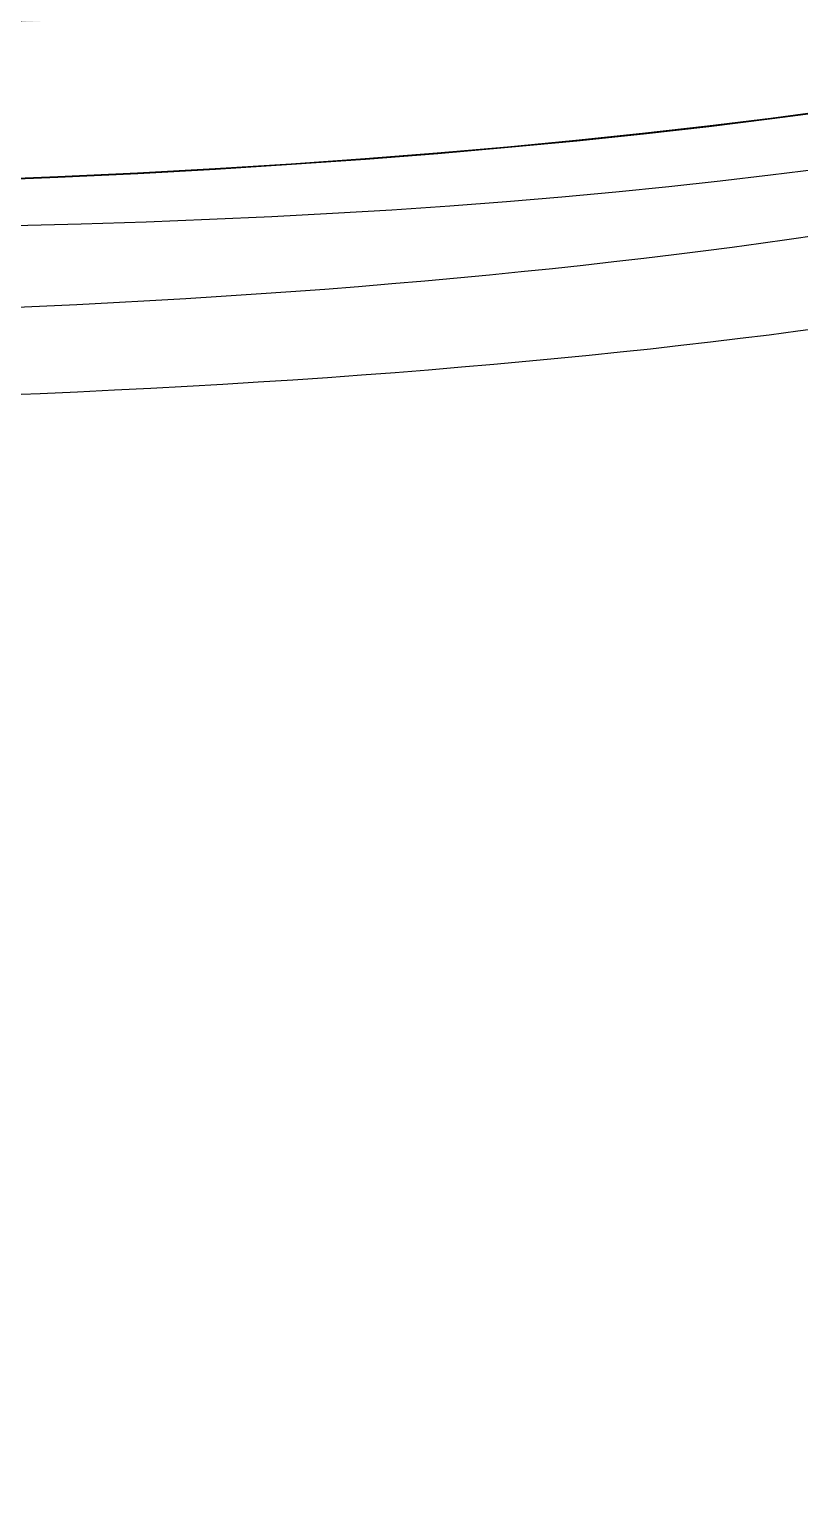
# Model space of a CAD drawing. Header units: millimetres. Extents: x 1111 to 1333, y -447 to -319.
# Drawn here: x 1281.1553 to 1281.2238, y -442.0168 to -441.8849 of the extents above; entities that cross this region are included whole.
import ezdxf

# ---------------------------------------------------------------- set-up
doc = ezdxf.new("R2010")
doc.units = ezdxf.units.MM

# ---------------------------------------------------------------- blocks, each defined once
blk = doc.blocks.new('scanne')
at = {"transparency": 33554559}
h = blk.add_hatch(color=256, dxfattribs=at)
h.paths.add_polyline_path([(0.3979454049256219, 0.4791329644069721, 0.000348593503615), (1.12273494491842, 0.4778556414512423)], flags=0)
h.paths.add_polyline_path([(1.122734944931153, 0.4778556414512423, 0.0003490594145766), (1.847615722274667, 0.4791329644067446)], flags=0)
h.paths.add_polyline_path([(2.39887181502695, 0.8779770573146379), (2.212337044821879, 0.8779770573146379)], flags=0)
h.paths.add_polyline_path([(2.201206087637046, 0.8731870962308221), (2.172420702457429, 0.8426225826488007)], flags=0)
h.paths.add_polyline_path([(2.163160111029128, 0.8423488705866475), (2.129493527411568, 0.8734608082927479)], flags=0)
h.paths.add_polyline_path([(2.118225714195659, 0.8779770573146379), (1.932101512083363, 0.8779770573146379)], flags=0)
h.paths.add_polyline_path([(1.932101512083363, 0.8779770573146379, 0.3081533001647686), (1.925076235826736, 0.8731870962310495)], flags=0)
h.paths.add_polyline_path([(1.925076235827646, 0.8731870962308221), (1.924346336995995, 0.8669829561604274)], flags=0)
h.paths.add_polyline_path([(1.122734944960257, 0.7356011664344351, 0.0084323488305773), (1.692694695249656, 0.7471883103894471)], flags=0)
h.paths.add_polyline_path([(0.5529576693777472, 0.7471883103892197, 0.008435613470143), (1.122734944959347, 0.7356011664344351)], flags=0)
h.paths.add_polyline_path([(0.3212147902770539, 0.8669829561604274), (0.3205305101221256, 0.8731870962308221)], flags=0)
h.paths.add_polyline_path([(0.3134596151887763, 0.8779770573146379), (0.1274266504312891, 0.8779770573146379)], flags=0)
h.paths.add_polyline_path([(0.1160675998614806, 0.8734608082927479), (0.0824922535982751, 0.8423488705866475)], flags=0)
h.paths.add_polyline_path([(0.0730491874612653, 0.8426225826488007), (0.0444006583127248, 0.8731870962308221)], flags=0)
h.paths.add_polyline_path([(0.0333153198046148, 0.8779770573146379), (-0.1532650690771788, 0.8779770573146379)], flags=0)
h = blk.add_hatch(color=256, dxfattribs=at)
h.paths.add_polyline_path([(0.3979454049533615, 0.4839229254905604, 0.0004730256474262), (1.122689326269892, 0.4821894157651059)], flags=0)
h.paths.add_polyline_path([(1.122689326280351, 0.4821894157651059, 0.0004736602843846), (1.84761572229695, 0.4839229254905604)], flags=0)
h.paths.add_polyline_path([(2.389884935659893, 0.8779770573146379), (2.212337044821879, 0.8779770573146379)], flags=0)
h.paths.add_polyline_path([(2.201206087637046, 0.8731870962308221), (2.172375083780252, 0.8426225826488007)], flags=0)
h.paths.add_polyline_path([(2.163114492351496, 0.8423488705866475), (2.129493527411568, 0.8734608082927479)], flags=0)
h.paths.add_polyline_path([(2.118225714195659, 0.8779770573146379), (1.932101512083363, 0.8779770573146379)], flags=0)
h.paths.add_polyline_path([(1.932101512083363, 0.8779770573144104, 0.3114678950838856), (1.925076235826736, 0.8731870962308221)], flags=0)
h.paths.add_polyline_path([(1.925076235827646, 0.8731870962308221), (1.924346336995995, 0.8669829561604274)], flags=0)
h.paths.add_polyline_path([(1.122689326282625, 0.7356011664344351, 0.008432043201291), (1.692694695248292, 0.7471883103894471)], flags=0)
h.paths.add_polyline_path([(0.5529576693786566, 0.7471883103892197, 0.0084359193756812), (1.12268932628126, 0.7356011664344351)], flags=0)
h.paths.add_polyline_path([(0.3211691716003315, 0.8669829561604274), (0.3204848914454033, 0.8731870962308221)], flags=0)
h.paths.add_polyline_path([(0.3134596151887763, 0.8779770573146379), (0.1274266504312891, 0.8779770573146379)], flags=0)
h.paths.add_polyline_path([(0.1160675998614806, 0.8734608082927479), (0.0824922535982751, 0.8423488705866475)], flags=0)
h.paths.add_polyline_path([(0.0730491874612653, 0.8426225826488007), (0.0444006583127248, 0.8731870962308221)], flags=0)
h.paths.add_polyline_path([(0.0333153198046148, 0.8779770573146379), (-0.1443238083877532, 0.8779770573146379)], flags=0)
h = blk.add_hatch(color=256, dxfattribs=at)
h.paths.add_polyline_path([(0.3979317193836778, 0.4933659916271154, 0.0006971800122096), (1.122721259380114, 0.4908113457158834)], flags=0)
h.paths.add_polyline_path([(1.122721259380114, 0.4908113457161108, 0.000697834992868), (1.847647655395803, 0.4933659916273428)], flags=0)
h.paths.add_polyline_path([(2.371897491323352, 0.8779770573146379), (2.212323359219453, 0.8779770573146379)], flags=0)
h.paths.add_polyline_path([(2.201238020710889, 0.8731870962308221), (2.172407016854549, 0.8426225826488007)], flags=0)
h.paths.add_polyline_path([(2.163146425425793, 0.8423488705866475), (2.129479841808688, 0.8734608082927479)], flags=0)
h.paths.add_polyline_path([(2.118212028592779, 0.8779770573146379), (1.932087826480483, 0.8779770573146379)], flags=0)
h.paths.add_polyline_path([(1.932087826480483, 0.8779770573146379, 0.3081533000660401), (1.925062550224311, 0.8731870962308221)], flags=0)
h.paths.add_polyline_path([(1.925062550224311, 0.8731870962308221), (1.92433265139266, 0.8669829561604274)], flags=0)
h.paths.add_polyline_path([(1.122721259357831, 0.7356011664344351, 0.0084333692875137), (1.692681009646321, 0.7471883103892197)], flags=0)
h.paths.add_polyline_path([(0.5529439837753217, 0.7471883103892197, 0.0084345923569916), (1.122721259357831, 0.7356011664344351)], flags=0)
h.paths.add_polyline_path([(0.3212011046737189, 0.8669829561604274), (0.3205168245187906, 0.8731870962308221)], flags=0)
h.paths.add_polyline_path([(0.3134459295863508, 0.8779770573146379), (0.1274129648279541, 0.8779770573146379)], flags=0)
h.paths.add_polyline_path([(0.1160995329353227, 0.8734608082927479), (0.08247856799494001, 0.8423488705866475)], flags=0)
h.paths.add_polyline_path([(0.07303550185838499, 0.8426225826488007), (0.0443869727098445, 0.8731870962308221)], flags=0)
h.paths.add_polyline_path([(0.0333016342017345, 0.8779770573146379), (-0.1263637352569731, 0.8779770573146379)], flags=0)
h = blk.add_hatch(color=256, dxfattribs=at)
h.paths.add_polyline_path([(1.571873629247193, 0.7425671384105499, 0.0050809895877589), (1.692671885912432, 0.7472202434632891)], flags=0)
h.paths.add_polyline_path([(1.924369146334129, 0.8670148892342695), (1.925053426489057, 0.8731734106277144), (1.930253955665875, 0.8671061265881689)], flags=0)
h.paths.add_polyline_path([(1.571873629248102, 0.730067620915861, 0.0011741907179602), (1.660875668049129, 0.7320748427032413)], flags=0)
at = {"lineweight": -3}
blk.add_arc((1.066861995075896, 17.50740839844934), 16.7718637883131, 270.1908570688265, 272.138440764046, dxfattribs=at)
for points in [[(1.897636601618842, 0.7989518231679541), (1.864198111386713, 0.7715806169749158), (1.825878422717096, 0.7359524302473801), (1.660875668050493, 0.7320748427032413)], [(1.660889353653828, 0.7320429096293993), (1.825892108319521, 0.7359661158502604), (1.865169789207129, 0.7715486839010737), (1.898517042084904, 0.7989655087710616)], [(1.660889353653828, 0.7283249874549256), (1.796969867109282, 0.7283249874549256), (1.840763797017871, 0.7571103726343154), (1.861885244464019, 0.7681500924657031)], [(1.819140544125502, 0.7426492520291958), (1.784652824322392, 0.7321113376449376), (1.737346256286173, 0.7223489407695072), (1.660889353653828, 0.7205698123668755)], [(1.820782816496603, 0.7345519368636815), (1.786568808756101, 0.7231928862936458), (1.737346256286173, 0.7146165750198179), (1.660889353653828, 0.7128374466174137)]]:
    blk.add_open_spline(points, degree=3, dxfattribs=at)

msp = doc.modelspace()

# ---------------------------------------------------------------- block references
msp.add_blockref('scanne', (1279.474531254918, -442.6308947301144))

doc.saveas('drawing.dxf')
